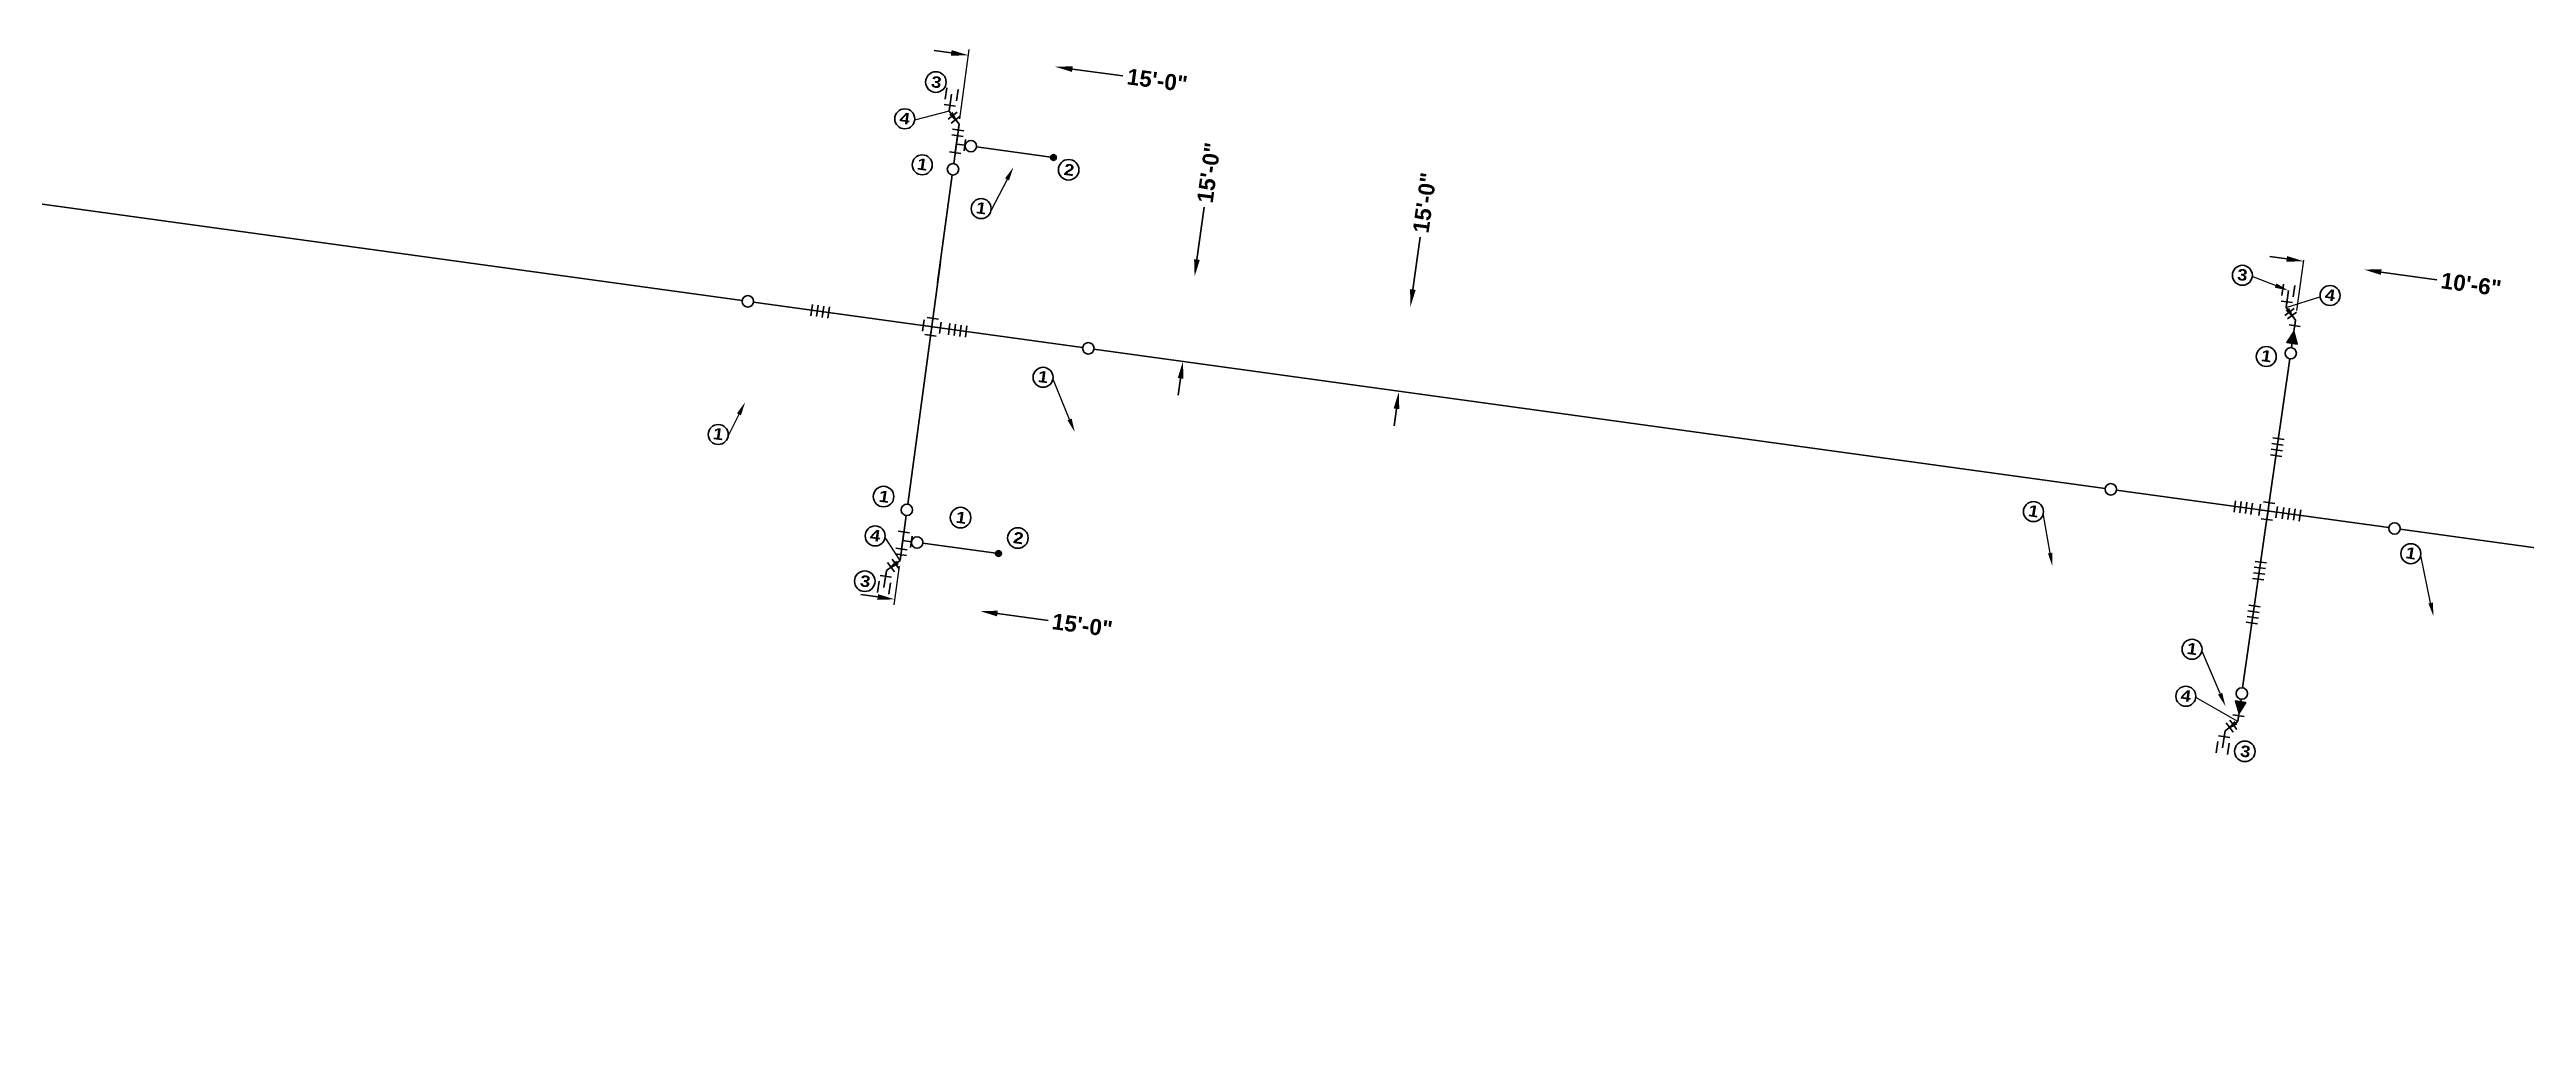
# Model space of a CAD drawing. Header units: feet. Extents: x 0 to 2699894, y 0 to 272402.
# Drawn here: x 2699237.7 to 2699671.2, y 264375.9 to 264547.2 of the extents above; entities that cross this region are included whole.
import ezdxf
from ezdxf import colors
from ezdxf.entities.mleader import LeaderData, LeaderLine
from ezdxf.enums import TextEntityAlignment as Align
from ezdxf.math import Vec2, Vec3

# ---------------------------------------------------------------- set-up
doc = ezdxf.new("R2010")
doc.units = ezdxf.units.FT
doc.header["$MEASUREMENT"] = 0
for name, color, linetype, lineweight in [('C-NOTES-WATER', 255, 'Continuous', 30), ('C-WATR-FITT', 5, 'Continuous', 40), ('C-WATR-PIPE', 5, 'Continuous', 70), ('C-WATR-TEXT', 7, 'Continuous', 40), ('C-WATR-VALV', 5, 'Continuous', 70)]:
    doc.layers.add(name, color=color, linetype=linetype, lineweight=lineweight)
doc.styles.add('PROPOSED PLAN', font='arialbd.ttf', dxfattribs={"height": 2.8})
doc.styles.add('PWD Proposed', font='ariblk.ttf')
doc.styles.add('PWD-Prop', font='ariblk.ttf', dxfattribs={"height": 0.14})
doc.styles.get("Standard").update_dxf_attribs({"font": 'simplex.shx'})
doc.dimstyles.new('PWD Proposed', dxfattribs={"dimtxt": 2.8, "dimasz": 3, "dimexe": 0.18, "dimexo": 0.0625, "dimgap": 1, "dimtad": 0, "dimdec": 0, "dimlfac": 12, "dimzin": 1, "dimdsep": 46, "dimlunit": 4, "dimtxsty": 'PROPOSED PLAN', "dimcen": 0, "dimse1": 1, "dimse2": 1, "dimclrd": 256, "dimclrt": 3, "dimadec": 1, "dimazin": 0, "dimtfac": 1, "dimtdec": 0, "dimtofl": 0, "dimtmove": 0, "dimatfit": 1, "dimfxl": 0.18, "dimfrac": 2, "dimtolj": 1, "dimtzin": 0, "dimlwd": -1, "dimarcsym": 0})

# ---------------------------------------------------------------- blocks, each defined once
blk = doc.blocks.new('*D139')
at = {"layer": 'C-WATR-TEXT', "linetype": 'Continuous', "transparency": 16777216}
for p, q in [((2699476.34, 264505.23), (2699477.61, 264514.42)), ((2699473.47, 264484.37), (2699473.06, 264481.39))]:
    blk.add_line(p, q, dxfattribs=at)
at = {"layer": 'C-WATR-TEXT', "transparency": 16777216}
for points in [[(2699475.85, 264505.3), (2699476.84, 264505.16), (2699475.93, 264502.25)], [(2699472.98, 264484.43), (2699473.97, 264484.3), (2699473.88, 264487.34)]]:
    blk.add_solid(points, dxfattribs=at)
at = {"layer": 'C-WATR-TEXT', "color": 3, "transparency": 16777216, "insert": (2699478.43, 264520.42), "char_height": 2.8, "attachment_point": 5, "rotation": 82.1705, "style": 'PROPOSED PLAN'}
blk.add_mtext('\\A1;15\'-0"', dxfattribs=at)
blk = doc.blocks.new('*D140')
at = {"layer": 'C-WATR-TEXT', "linetype": 'Continuous', "transparency": 16777216}
for p, q in [((2699438.56, 264510.48), (2699439.82, 264519.67)), ((2699435.7, 264489.69), (2699435.29, 264486.72))]:
    blk.add_line(p, q, dxfattribs=at)
at = {"layer": 'C-WATR-TEXT', "transparency": 16777216}
for points in [[(2699438.06, 264510.54), (2699439.05, 264510.41), (2699438.15, 264507.5)], [(2699435.2, 264489.76), (2699436.19, 264489.62), (2699436.11, 264492.66)]]:
    blk.add_solid(points, dxfattribs=at)
at = {"layer": 'C-WATR-TEXT', "color": 3, "transparency": 16777216, "insert": (2699440.65, 264525.67), "char_height": 2.8, "attachment_point": 5, "rotation": 82.1707, "style": 'PROPOSED PLAN'}
blk.add_mtext('\\A1;15\'-0"', dxfattribs=at)
blk = doc.blocks.new('45 BEND')
for p, q in [((35233.1, -19682.51), (35233.1, -19680.51)), ((35232.1, -19682.92), (35230.69, -19681.51))]:
    blk.add_line(p, q)
at = {"flags": 128}
blk.add_lwpolyline([(35231.39, -19682.21), (35232.1, -19681.51), (35233.1, -19681.51)], dxfattribs=at)
blk = doc.blocks.new('SLEEVE')
for p, q in [((35233.13, -19720.95), (35231.13, -19720.95)), ((35233.13, -19722.95), (35231.13, -19722.95))]:
    blk.add_line(p, q)
blk = doc.blocks.new('REDUCER')
at = {"lineweight": 50}
h = blk.add_hatch(color=256, dxfattribs=at)
h.dxf.hatch_style = 1
h.paths.add_polyline_path([(35233.24, -19713.93), (35231.24, -19714.85), (35231.24, -19713.02)])
at = {"lineweight": 50, "flags": 128}
blk.add_lwpolyline([(35233.24, -19713.93), (35231.24, -19714.85), (35231.24, -19713.02)], close=True, dxfattribs=at)
blk = doc.blocks.new('*D134')
at = {"layer": 'C-WATR-TEXT', "linetype": 'Continuous', "transparency": 16777216}
for p, q in [((2699629.28, 264510.6), (2699626.31, 264511.01)), ((2699645.82, 264508.3), (2699655.56, 264506.95))]:
    blk.add_line(p, q, dxfattribs=at)
at = {"layer": 'C-WATR-TEXT', "color": 0, "lineweight": -2, "transparency": 16777216}
blk.add_line((2699631.05, 264501.57), (2699632.27, 264510.36), dxfattribs=at)
at = {"layer": 'C-WATR-TEXT', "transparency": 16777216}
for points in [[(2699629.35, 264511.09), (2699629.21, 264510.1), (2699632.25, 264510.18)], [(2699645.89, 264508.8), (2699645.75, 264507.8), (2699642.85, 264508.71)]]:
    blk.add_solid(points, dxfattribs=at)
at = {"layer": 'C-WATR-TEXT', "color": 3, "transparency": 16777216, "insert": (2699661.56, 264506.12), "char_height": 2.8, "attachment_point": 5, "rotation": 352.096, "style": 'PROPOSED PLAN'}
blk.add_mtext('\\A1;10\'-6"', dxfattribs=at)
blk = doc.blocks.new('CROSS')
for p, q in [((35230.33, -19656.08), (35230.33, -19658.08)), ((35230.33, -19656.08), (35230.33, -19658.08)), ((35230.33, -19657.08), (35233.33, -19657.08)), ((35233.33, -19657.08), (35230.33, -19657.08)), ((35232.83, -19655.58), (35230.83, -19655.58)), ((35230.83, -19658.58), (35232.83, -19658.58)), ((35231.83, -19657.08), (35231.83, -19655.58)), ((35231.83, -19657.08), (35231.83, -19658.58)), ((35233.33, -19656.08), (35233.33, -19658.08)), ((35233.33, -19658.08), (35233.33, -19656.08))]:
    blk.add_line(p, q)
blk = doc.blocks.new('Vertical Bends')
for p, q in [((0, 1), (0, -1)), ((1, 1), (1, -1)), ((2, 1), (2, -1)), ((3, 1), (3, -1))]:
    blk.add_line(p, q)
blk = doc.blocks.new('TEE')
for p, q in [((35230.33, -19664.09), (35230.33, -19666.09)), ((35230.33, -19664.09), (35230.33, -19666.09)), ((35230.33, -19665.09), (35233.33, -19665.09)), ((35230.83, -19666.59), (35232.83, -19666.59)), ((35231.83, -19665.09), (35231.83, -19666.59)), ((35233.33, -19664.09), (35233.33, -19666.09))]:
    blk.add_line(p, q)
blk = doc.blocks.new('HYDRANT')
h = blk.add_hatch(color=256)
h.dxf.hatch_style = 1
h.paths.add_polyline_path([(35225.99, -19641.28, 1), (35224.99, -19641.28, 1)])
blk.add_circle((35225.49, -19641.28), 0.5)
blk = doc.blocks.new('*D135')
at = {"layer": 'C-WATR-TEXT', "color": 0, "lineweight": -2, "transparency": 16777216}
blk.add_line((2699397.05, 264535.09), (2699398.67, 264547.24), dxfattribs=at)
at = {"layer": 'C-WATR-TEXT', "linetype": 'Continuous', "transparency": 16777216}
for p, q in [((2699395.56, 264546.64), (2699392.59, 264547.04)), ((2699416.75, 264543.82), (2699425.61, 264542.64))]:
    blk.add_line(p, q, dxfattribs=at)
at = {"layer": 'C-WATR-TEXT', "transparency": 16777216}
for points in [[(2699395.63, 264547.14), (2699395.5, 264546.15), (2699398.54, 264546.24)], [(2699416.82, 264544.31), (2699416.69, 264543.32), (2699413.78, 264544.21)]]:
    blk.add_solid(points, dxfattribs=at)
at = {"layer": 'C-WATR-TEXT', "color": 3, "transparency": 16777216, "insert": (2699431.61, 264541.84), "char_height": 2.8, "attachment_point": 5, "rotation": 352.4143, "style": 'PROPOSED PLAN'}
blk.add_mtext('\\A1;15\'-0"', dxfattribs=at)
blk = doc.blocks.new('*D159')
at = {"layer": 'C-WATR-TEXT', "color": 0, "lineweight": -2, "transparency": 16777216}
blk.add_line((2699386.46, 264456.83), (2699385.52, 264450.02), dxfattribs=at)
at = {"layer": 'C-WATR-TEXT', "linetype": 'Continuous', "transparency": 16777216}
for p, q in [((2699382.68, 264451.42), (2699379.71, 264451.83)), ((2699403.64, 264448.52), (2699412.49, 264447.3))]:
    blk.add_line(p, q, dxfattribs=at)
at = {"layer": 'C-WATR-TEXT', "transparency": 16777216}
for points in [[(2699382.75, 264451.91), (2699382.62, 264450.92), (2699385.66, 264451.01)], [(2699403.7, 264449.02), (2699403.57, 264448.03), (2699400.66, 264448.93)]]:
    blk.add_solid(points, dxfattribs=at)
at = {"layer": 'C-WATR-TEXT', "color": 3, "transparency": 16777216, "insert": (2699418.49, 264446.47), "char_height": 2.8, "attachment_point": 5, "rotation": 352.1289, "style": 'PROPOSED PLAN'}
blk.add_mtext('\\A1;15\'-0"', dxfattribs=at)
blk = doc.blocks.new('_TagCircle - Imperial')
at = {"color": 0, "linetype": 'ByBlock', "lineweight": 50, "transparency": 16777216}
blk.add_circle((0, 0.87), 1.75, dxfattribs=at)
at = {"color": 0, "transparency": 16777216, "style": 'PWD-Prop'}
blk.add_attdef('TAGNUMBER', text='', height=2, dxfattribs=at).set_placement((0, -0.05), align=Align.CENTER)

msp = doc.modelspace()

# ---------------------------------------------------------------- linework, layer by layer
at = {"layer": 'C-NOTES-WATER', "lineweight": 50}
for centre in [(2699392.863, 264541.543), (2699416.102, 264526.187), (2699383.706, 264468.994), (2699397.188, 264465.315), (2699407.223, 264461.747), (2699380.416, 264454.183), (2699621.959, 264424.403, 125.16)]:
    msp.add_circle(centre, 1.8, dxfattribs=at)
at = {"layer": 'C-WATR-PIPE', "linetype": 'Continuous', "ltscale": 100, "transparency": 33554687, "flags": 128}
for points in [[(2699395.19, 264536.473), (2699395.607, 264539.42)], [(2699395.19, 264536.473), (2699396.93, 264534.161)], [(2699396.92, 264534.099), (2699395.995, 264527.268)], [(2699398.003, 264530.478), (2699396.464, 264530.692)], [(2699413.438, 264528.335), (2699399.984, 264530.203)], [(2699358.965, 264503.299), (2699201.7, 264524.986)], [(2699395.727, 264525.286), (2699393.178, 264506.446)], [(2699393.661, 264510.018), (2699387.928, 264467.654)], [(2699629.169, 264502.09), (2699629.579, 264505.062)], [(2699418.552, 264495.082), (2699360.947, 264503.026)], [(2699630.821, 264499.888), (2699629.169, 264502.09)], [(2699630.821, 264499.888), (2699630.129, 264495.065)], [(2699597.516, 264470.403), (2699420.533, 264494.809)], [(2699629.844, 264493.086), (2699621.574, 264435.526)], [(2699647.172, 264463.555), (2699599.498, 264470.13)], [(2699387.66, 264465.672), (2699386.598, 264457.824)], [(2699387.068, 264461.293), (2699388.583, 264461.088)], [(2699390.565, 264460.82), (2699403.821, 264459.026)], [(2699806.937, 264441.524), (2699649.153, 264463.282)], [(2699384.221, 264456.04), (2699386.598, 264457.824)], [(2699384.221, 264456.04), (2699383.784, 264453.072)], [(2699621.289, 264433.546), (2699620.73, 264429.654)], [(2699618.498, 264427.979), (2699618.062, 264425.011)], [(2699618.498, 264427.979), (2699620.73, 264429.654)]]:
    msp.add_lwpolyline(points, dxfattribs=at)
at = {"layer": 'C-WATR-VALV'}
for centre in [(2699398.993, 264530.341), (2699395.861, 264526.277, -115.716), (2699359.956, 264503.162, -115.716), (2699419.542, 264494.945, -115.716), (2699629.987, 264494.076, -115.716), (2699598.507, 264470.266, -115.716), (2699387.794, 264466.663, -115.716), (2699389.574, 264460.954, -115.716), (2699648.162, 264463.419, -115.716), (2699621.431, 264434.536, -115.716)]:
    msp.add_circle(centre, 1, dxfattribs=at)

# ---------------------------------------------------------------- block references
at = {"layer": 'C-WATR-FITT'}
for name, p, rotation in [('SLEEVE', (2674712.351, 232586.401, -115.716), 81.55329200176874), ('45 BEND', (2674997.952, 232389.352), 81.99303383532397), ('45 BEND', (2723662.392, 296780.865), 262.227533835324), ('SLEEVE', (2675279.557, 232297.378, -115.716), 82.14844202758921), ('Vertical Bends', (2699374.1, 264501.212, -115.716), 172.1484430125612), ('CROSS', (2667284.942, 288928.43, -115.716), 351.8919243303328), ('Vertical Bends', (2699398.169, 264497.893, -115.716), 172.1484430125612), ('Vertical Bends', (2699627.837, 264479.115, -115.716), 261.8919252937743), ('Vertical Bends', (2699623.171, 264466.865, -115.716), 172.1484430125612), ('CROSS', (2667518.829, 288896.177, -115.716), 351.8919243303328), ('Vertical Bends', (2699631.598, 264465.703, -115.716), 172.1484430125612), ('TEE', (2675174.984, 232184.795, -115.716), 82.2933767294443), ('HYDRANT', (2695050.359, 304554.694, -115.716), 305.3402014551556), ('Vertical Bends', (2699624.73, 264457.515, -115.716), 261.8919252937743), ('SLEEVE', (2674700.53, 232500.053, -115.716), 81.55329200176874), ('Vertical Bends', (2699623.629, 264449.828, -115.716), 261.8919252937743), ('SLEEVE', (2674953.854, 232457.289, -115.716), 81.58743454032448)]:
    msp.add_blockref(name, p, dxfattribs=dict(at, rotation=rotation))
for name, p, xscale, rotation in [('TEE', (2684633.571, 302081.385), -0.9999999999999987, 82.29342561843364), ('HYDRANT', (2714529.141, 301919.921), -1, 38.84529489859263), ('45 BEND', (2662733.53, 280853.678, -115.716), -1, 126.9090174840224), ('45 BEND', (2736526.461, 248148.301, -115.716), -1, 306.9090174840224), ('REDUCER', (2714132.748, 226818.821, -115.716), -0.9999999999999982, 261.8229919085539), ('45 BEND', (2684857.383, 302107.515, -115.716), -0.9999999999999987, 81.90901746583748), ('45 BEND', (2713913.436, 226806.349, -115.716), -1, 261.9090174658376), ('45 BEND', (2714147.568, 226778.179, -115.716), -1, 261.9090174658376), ('REDUCER', (2685118.714, 302110.095, -115.716), -1, 81.82299191990157), ('45 BEND', (2685091.66, 302079.454, -115.716), -0.9999999999999987, 81.90901746583748)]:
    msp.add_blockref(name, p, dxfattribs=dict(at, xscale=xscale, rotation=rotation))

# ---------------------------------------------------------------- texts
at = {"layer": 'C-NOTES-WATER', "style": 'PWD Proposed'}
for s, p in [('3', (2699392.957, 264541.543)), ('2', (2699416.196, 264526.187)), ('1', (2699383.801, 264468.994)), ('1', (2699397.283, 264465.315)), ('2', (2699407.317, 264461.747)), ('3', (2699380.51, 264454.183)), ('3', (2699622.054, 264424.403, 125.16))]:
    msp.add_text(s, height=2, rotation=352, dxfattribs=at).set_placement(p, align=Align.MIDDLE_CENTER)

# ---------------------------------------------------------------- dimensions: what is measured, and where the dimension line sits
at = {"layer": 'C-WATR-TEXT'}
for base, p1, p2, angle, text, override, picture, middle, dimtype in [((2699413.779, 264544.215, -115.716), (2699396.92, 264534.099), (2699412.162, 264532.069), 352.4143, '15\'-0"', {"dimexe": 1, "dimexo": 1, "dimse1": 0, "dimse2": 1}, '*D135', (2699431.609, 264541.84, -115.716), 129), ((2699632.25, 264510.184, -115.716), (2699641.38, 264498.116, -115.716), (2699630.779, 264499.587, -115.716), 172.09604, '10\'-6"', {"dimexo": 2, "dimse2": 0}, '*D134', (2699661.56, 264506.115, -115.716), 129), ((2699385.656, 264451.008, -115.716), (2699401.606, 264455.75, -115.716), (2699386.598, 264457.824, -115.716), 172.12887, '15\'-0"', {"dimexe": 1, "dimexo": 1, "dimse2": 0}, '*D159', (2699418.49, 264446.469, -115.716), 161)]:
    dim = msp.add_linear_dim(base=base, p1=p1, p2=p2, angle=angle, text=text, dimstyle='PWD Proposed', override=override, dxfattribs=at)
    dim.commit()
    dim.dimension.update_dxf_attribs({"geometry": picture, "text_midpoint": middle, "dimtype": dimtype})
dim = msp.add_linear_dim(base=(2699436.107, 264492.661, -115.716), p1=(2699438.147, 264507.503, -115.716), p2=(2699436.106, 264492.661, -115.716), angle=262.17065, dimstyle='PWD Proposed', dxfattribs=at)
dim.commit()
dim.dimension.update_dxf_attribs({"geometry": '*D140', "text_midpoint": (2699440.646, 264525.671, -115.716), "dimtype": 129})
dim = msp.add_linear_dim(base=(2699473.882, 264487.337, -115.716), p1=(2699475.933, 264502.255, -115.716), p2=(2699473.882, 264487.337, -115.716), angle=262.17054, text='15\'-0"', dimstyle='PWD Proposed', dxfattribs=at)
dim.commit()
dim.dimension.update_dxf_attribs({"geometry": '*D139', "text_midpoint": (2699478.431, 264520.422, -115.716), "dimtype": 129})

# ---------------------------------------------------------------- leaders
at = {"layer": 'C-NOTES-WATER', "linetype": 'Continuous'}
ml = msp.add_multileader_block('Standard', dxfattribs=at)
ml.set_content('_TagCircle - Imperial', color=256)
ml.set_attribute('TAGNUMBER', '4', width=0)
ml.set_leader_properties()
ml.build(insert=Vec2(0, 0))
ml.multileader.update_dxf_attribs({"text_right_attachment_type": 6, "dogleg_length": 0, "arrow_head_size": 2.4})
ctx = ml.context
ctx.base_point, ctx.char_height, ctx.arrow_head_size, ctx.landing_gap_size, ctx.plane_origin, ctx.plane_x_axis, ctx.plane_y_axis = Vec3(2699385.65, 264534.863, 0), 0.18, 2.4, 0.09, Vec3(2699384.756, 264533.275, 0), Vec3(0.9901874, -0.139746, -0.0000002), Vec3(0.139746, 0.9901874, 0)
ctx.right_attachment = 6
notes = []
notes.append((ctx, [(1, (1, 1, 0), (2699389.15, 264534.863, 0), (-1, 0), 0, [(1, [(2699396.93, 264534.161, 0), (2699395.19, 264536.473, 0)], 0, [])])]))
ctx.block.insert, ctx.block.rotation, ctx.block.extrusion = Vec3(2699387.3, 264534.246, 0), 6.1429804, Vec3(0.0000002, 0, 1)
ml = msp.add_multileader_block('Standard', dxfattribs=at)
ml.set_content('_TagCircle - Imperial', color=256)
ml.set_attribute('TAGNUMBER', '1', width=0)
ml.set_leader_properties()
ml.build(insert=Vec2(0, 0))
ml.multileader.update_dxf_attribs({"text_right_attachment_type": 6, "dogleg_length": 0, "arrow_head_size": 2.4})
ctx = ml.context
ctx.base_point, ctx.char_height, ctx.arrow_head_size, ctx.landing_gap_size, ctx.plane_origin, ctx.plane_x_axis, ctx.plane_y_axis = Vec3(2699388.708, 264526.812, 0.002), 0.18, 2.4, 0.09, Vec3(2699387.813, 264525.228, 0.002), Vec3(0.9900605, -0.1406425, -0.0000002), Vec3(0.1406425, 0.9900605, 0)
ctx.right_attachment = 6
notes.append((ctx, [(0, (0, 0, 0), (0, 0), (1, 0), 1, [])]))
ctx.block.insert, ctx.block.rotation, ctx.block.extrusion = Vec3(2699390.358, 264526.197, 0.002), 6.142075, Vec3(0.0000002, 0, 1)
ml = msp.add_multileader_block('Standard', dxfattribs=at)
ml.set_content('_TagCircle - Imperial', color=256)
ml.set_attribute('TAGNUMBER', '1', width=0)
ml.set_leader_properties()
ml.build(insert=Vec2(0, 0))
ml.multileader.update_dxf_attribs({"text_right_attachment_type": 6, "dogleg_length": 0, "arrow_head_size": 2.4})
ctx = ml.context
ctx.base_point, ctx.char_height, ctx.arrow_head_size, ctx.landing_gap_size, ctx.plane_origin, ctx.plane_x_axis, ctx.plane_y_axis = Vec3(2699399.013, 264519.152, 0), 0.18, 2.4, 0.09, Vec3(2699398.118, 264517.567, 0), Vec3(0.9900605, -0.1406425, -0.0000002), Vec3(0.1406425, 0.9900605, 0)
ctx.right_attachment = 6
notes.append((ctx, [(1, (1, 1, 0), (2699402.513, 264519.152, 0), (-1, 0), 0, [(0, [(2699406.432, 264526.626, 0)], 0, [])])]))
ctx.block.insert, ctx.block.rotation, ctx.block.extrusion = Vec3(2699400.663, 264518.536, 0), 6.142075, Vec3(0.0000002, 0, 1)
ml = msp.add_multileader_block('Standard', dxfattribs=at)
ml.set_content('_TagCircle - Imperial', color=256)
ml.set_attribute('TAGNUMBER', '3', width=0)
ml.set_leader_properties()
ml.build(insert=Vec2(0, 0))
ml.multileader.update_dxf_attribs({"text_right_attachment_type": 6, "dogleg_length": 0, "arrow_head_size": 2.4})
ctx = ml.context
ctx.base_point, ctx.char_height, ctx.arrow_head_size, ctx.landing_gap_size, ctx.plane_origin, ctx.plane_x_axis, ctx.plane_y_axis = Vec3(2699619.756, 264507.508, 0), 0.18, 2.4, 0.09, Vec3(2699618.888, 264505.848, 0), Vec3(0.9923152, -0.1237362, -0.0000001), Vec3(0.1237362, 0.9923152, 0)
ctx.right_attachment = 6
notes.append((ctx, [(1, (1, 1, 0), (2699623.256, 264507.508, 0), (-1, 0), 0, [(0, [(2699629.579, 264505.062, 0)], 0, [])])]))
ctx.block.insert, ctx.block.rotation, ctx.block.extrusion = Vec3(2699621.416, 264506.861, 0), 6.1591312, Vec3(0.0000001, 0, 1)
ml = msp.add_multileader_block('Standard', dxfattribs=at)
ml.set_content('_TagCircle - Imperial', color=256)
ml.set_attribute('TAGNUMBER', '4', width=0)
ml.set_leader_properties()
ml.build(insert=Vec2(0, 0))
ml.multileader.update_dxf_attribs({"text_right_attachment_type": 6, "dogleg_length": 0, "arrow_head_size": 2.4})
ctx = ml.context
ctx.base_point, ctx.char_height, ctx.arrow_head_size, ctx.landing_gap_size, ctx.plane_origin, ctx.plane_x_axis, ctx.plane_y_axis = Vec3(2699635.103, 264503.956, 125.16), 0.18, 2.4, 0.09, Vec3(2699634.217, 264502.347, 125.16), Vec3(0.9908428, -0.1350209, -0.0000002), Vec3(0.1350209, 0.9908428, 0)
ctx.right_attachment = 6
notes.append((ctx, [(0, (1, 1, 0), (2699635.103, 264503.956, 125.16), (0.9908428, -0.1350209, -0.0000002), 0, [(1, [(2699630.835, 264499.87, 125.16), (2699629.169, 264502.09, 125.16)], 0, [])])]))
ctx.block.insert, ctx.block.rotation, ctx.block.extrusion = Vec3(2699636.756, 264503.33, 125.16), 6.1477508, Vec3(0.0000002, 0, 1)
ml = msp.add_multileader_block('Standard', dxfattribs=at)
ml.set_content('_TagCircle - Imperial', color=256)
ml.set_attribute('TAGNUMBER', '1', width=0)
ml.set_leader_properties()
ml.build(insert=Vec2(0, 0))
ml.multileader.update_dxf_attribs({"text_right_attachment_type": 6, "dogleg_length": 0, "arrow_head_size": 2.4})
ctx = ml.context
ctx.base_point, ctx.char_height, ctx.arrow_head_size, ctx.landing_gap_size, ctx.plane_origin, ctx.plane_x_axis, ctx.plane_y_axis = Vec3(2699623.944, 264493.278, 0), 0.18, 2.4, 0.09, Vec3(2699623.057, 264491.67, 0), Vec3(0.9908124, -0.1352434, -0.0000002), Vec3(0.1352434, 0.9908124, 0)
ctx.right_attachment = 6
notes.append((ctx, [(0, (0, 0, 0), (0, 0), (1, 0), 1, [])]))
ctx.block.insert, ctx.block.rotation, ctx.block.extrusion = Vec3(2699625.597, 264492.653, 0), 6.1475262, Vec3(0.0000002, 0, 1)
ml = msp.add_multileader_block('Standard', dxfattribs=at)
ml.set_content('_TagCircle - Imperial', color=256)
ml.set_attribute('TAGNUMBER', '1', width=0)
ml.set_leader_properties()
ml.build(insert=Vec2(0, 0))
ml.multileader.update_dxf_attribs({"text_right_attachment_type": 6, "dogleg_length": 0, "arrow_head_size": 2.4})
ctx = ml.context
ctx.base_point, ctx.char_height, ctx.arrow_head_size, ctx.landing_gap_size, ctx.plane_origin, ctx.plane_x_axis, ctx.plane_y_axis = Vec3(2699409.856, 264489.636, 0), 0.18, 2.4, 0.09, Vec3(2699408.975, 264488.013, 0), Vec3(0.9912682, -0.1318612, -0.0000002), Vec3(0.1318612, 0.9912682, 0)
ctx.right_attachment = 6
notes.append((ctx, [(1, (1, 1, 0), (2699413.356, 264489.636, 0), (-1, 0), 0, [(0, [(2699417.172, 264480.283, 0)], 0, [])])]))
ctx.block.insert, ctx.block.rotation, ctx.block.extrusion = Vec3(2699411.511, 264489.004, 0), 6.150939, Vec3(0.0000002, 0, 1)
ml = msp.add_multileader_block('Standard', dxfattribs=at)
ml.set_content('_TagCircle - Imperial', color=256)
ml.set_attribute('TAGNUMBER', '1', width=0)
ml.set_leader_properties()
ml.build(insert=Vec2(0, 0))
ml.multileader.update_dxf_attribs({"text_right_attachment_type": 6, "dogleg_length": 0, "arrow_head_size": 2.4})
ctx = ml.context
ctx.base_point, ctx.char_height, ctx.arrow_head_size, ctx.landing_gap_size, ctx.plane_origin, ctx.plane_x_axis, ctx.plane_y_axis = Vec3(2699353.005, 264479.636, 115.716), 0.18, 2.4, 0.09, Vec3(2699352.124, 264478.013, 115.716), Vec3(0.9912682, -0.1318612, -0.0000002), Vec3(0.1318612, 0.9912682, 0)
ctx.right_attachment = 6
notes.append((ctx, [(1, (1, 1, 0), (2699356.505, 264479.636, 115.716), (-1, 0), 0, [(0, [(2699359.483, 264485.526, 115.716)], 0, [])])]))
ctx.block.insert, ctx.block.rotation, ctx.block.extrusion = Vec3(2699354.66, 264479.004, 115.716), 6.150939, Vec3(0.0000002, 0, 1)
ml = msp.add_multileader_block('Standard', dxfattribs=at)
ml.set_content('_TagCircle - Imperial', color=256)
ml.set_attribute('TAGNUMBER', '1', width=0)
ml.set_leader_properties()
ml.build(insert=Vec2(0, 0))
ml.multileader.update_dxf_attribs({"text_right_attachment_type": 6, "dogleg_length": 0, "arrow_head_size": 2.4})
ctx = ml.context
ctx.base_point, ctx.char_height, ctx.arrow_head_size, ctx.landing_gap_size, ctx.plane_origin, ctx.plane_x_axis, ctx.plane_y_axis = Vec3(2699583.182, 264466.074, 0), 0.18, 2.4, 0.09, Vec3(2699582.246, 264464.608, 0), Vec3(0.9859298, -0.1671598, -0.0000012), Vec3(0.1671598, 0.9859298, -0.0000231)
ctx.right_attachment = 6
notes.append((ctx, [(1, (1, 1, 0), (2699586.682, 264466.074, 0), (-1, 0), 0, [(0, [(2699588.294, 264456.74, 0)], 0, [])])]))
ctx.block.insert, ctx.block.rotation, ctx.block.extrusion = Vec3(2699584.816, 264465.509, 0), 6.1152371, Vec3(0.0000051, 0.0000226, 1)
ml = msp.add_multileader_block('Standard', dxfattribs=at)
ml.set_content('_TagCircle - Imperial', color=256)
ml.set_attribute('TAGNUMBER', '4', width=0)
ml.set_leader_properties()
ml.build(insert=Vec2(0, 0))
ml.multileader.update_dxf_attribs({"text_right_attachment_type": 6, "dogleg_length": 0, "arrow_head_size": 2.4})
ctx = ml.context
ctx.base_point, ctx.char_height, ctx.arrow_head_size, ctx.landing_gap_size, ctx.plane_origin, ctx.plane_x_axis, ctx.plane_y_axis = Vec3(2699380.47, 264461.862, 0), 0.18, 2.4, 0.09, Vec3(2699379.576, 264460.274, 0), Vec3(0.9901874, -0.139746, -0.0000002), Vec3(0.139746, 0.9901874, 0)
ctx.right_attachment = 6
notes.append((ctx, [(1, (1, 1, 0), (2699383.97, 264461.862, 0), (-1, 0), 0, [(1, [(2699384.221, 264456.04, 0), (2699386.599, 264457.827, 0)], 0, [])])]))
ctx.block.insert, ctx.block.rotation, ctx.block.extrusion = Vec3(2699382.12, 264461.245, 0), 6.1429804, Vec3(0.0000002, 0, 1)
ml = msp.add_multileader_block('Standard', dxfattribs=at)
ml.set_content('_TagCircle - Imperial', color=256)
ml.set_attribute('TAGNUMBER', '1', width=0)
ml.set_leader_properties()
ml.build(insert=Vec2(0, 0))
ml.multileader.update_dxf_attribs({"text_right_attachment_type": 6, "dogleg_length": 0, "arrow_head_size": 2.4})
ctx = ml.context
ctx.base_point, ctx.char_height, ctx.arrow_head_size, ctx.landing_gap_size, ctx.plane_origin, ctx.plane_x_axis, ctx.plane_y_axis = Vec3(2699649.232, 264458.712, 0), 0.18, 2.4, 0.09, Vec3(2699648.296, 264457.246, 0), Vec3(0.9859298, -0.1671598, -0.0000012), Vec3(0.1671598, 0.9859298, -0.0000231)
ctx.right_attachment = 6
notes.append((ctx, [(1, (1, 1, 0), (2699652.732, 264458.712, 0), (-1, 0), 0, [(0, [(2699654.972, 264448.03, 0)], 0, [])])]))
ctx.block.insert, ctx.block.rotation, ctx.block.extrusion = Vec3(2699650.866, 264458.146, 0), 6.1152371, Vec3(0.0000051, 0.0000226, 1)
ml = msp.add_multileader_block('Standard', dxfattribs=at)
ml.set_content('_TagCircle - Imperial', color=256)
ml.set_attribute('TAGNUMBER', '1', width=0)
ml.set_leader_properties()
ml.build(insert=Vec2(0, 0))
ml.multileader.update_dxf_attribs({"text_right_attachment_type": 6, "dogleg_length": 0, "arrow_head_size": 2.4})
ctx = ml.context
ctx.base_point, ctx.char_height, ctx.arrow_head_size, ctx.landing_gap_size, ctx.plane_origin, ctx.plane_x_axis, ctx.plane_y_axis = Vec3(2699610.942, 264442.037, -131.516), 0.18, 2.4, 0.09, Vec3(2699610.054, 264440.433, -131.516), Vec3(0.9906629, -0.1363341, -0.0000002), Vec3(0.1363341, 0.9906629, 0)
ctx.right_attachment = 6
notes.append((ctx, [(1, (1, 1, 0), (2699614.442, 264442.037, -131.516), (-1, 0), 0, [(0, [(2699618.563, 264432.3, -131.516)], 0, [])])]))
ctx.block.insert, ctx.block.rotation, ctx.block.extrusion = Vec3(2699612.595, 264441.413, -131.516), 6.1464253, Vec3(0.0000002, 0, 1)
ml = msp.add_multileader_block('Standard', dxfattribs=at)
ml.set_content('_TagCircle - Imperial', color=256)
ml.set_attribute('TAGNUMBER', '4', width=0)
ml.set_leader_properties()
ml.build(insert=Vec2(0, 0))
ml.multileader.update_dxf_attribs({"text_right_attachment_type": 6, "dogleg_length": 0, "arrow_head_size": 2.4})
ctx = ml.context
ctx.base_point, ctx.char_height, ctx.arrow_head_size, ctx.landing_gap_size, ctx.plane_origin, ctx.plane_x_axis, ctx.plane_y_axis = Vec3(2699609.863, 264433.822, 0), 0.18, 2.4, 0.09, Vec3(2699608.981, 264432.202, 0), Vec3(0.9911669, -0.1326204, -0.0000002), Vec3(0.1326204, 0.9911669, 0)
ctx.right_attachment = 6
notes.append((ctx, [(1, (1, 1, 0), (2699613.363, 264433.822, 0), (-1, 0), 0, [(1, [(2699618.5, 264427.981, 0), (2699620.73, 264429.654, 0)], 0, [])])]))
ctx.block.insert, ctx.block.rotation, ctx.block.extrusion = Vec3(2699611.518, 264433.191, 0), 6.1501731, Vec3(0.0000002, 0, 1)
ml = msp.add_multileader_block('Standard', dxfattribs=at)
ml.set_content('_TagCircle - Imperial', color=256)
ml.set_attribute('TAGNUMBER', '2', width=0)
ml.set_leader_properties()
ml.build(insert=Vec2(0, 0))
ml.multileader.update_dxf_attribs({"text_right_attachment_type": 6, "dogleg_length": 0, "arrow_head_size": 2.4})
ctx = ml.context
ctx.base_point, ctx.char_height, ctx.arrow_head_size, ctx.landing_gap_size, ctx.plane_origin, ctx.plane_x_axis, ctx.plane_y_axis = Vec3(2699804.599, 264417.17, 0), 0.18, 2.4, 0.09, Vec3(2699803.7, 264415.08, 0), Vec3(0.9920419, -0.1259081, -0.0000002), Vec3(0.1259081, 0.9920419, 0)
ctx.right_attachment = 6
notes.append((ctx, [(0, (0, 0, 0), (0, 0), (1, 0), 1, [])]))
ctx.block.insert, ctx.block.rotation, ctx.block.extrusion = Vec3(2699806.23, 264416.087, 0), 6.1569421, Vec3(0.0000001, 0, 1)
for ctx, leaders in notes:
    for number, flags, end, landing, length, lines in leaders:
        leader = LeaderData()
        leader.index, (leader.has_last_leader_line, leader.has_dogleg_vector, leader.attachment_direction) = number, flags
        leader.last_leader_point, leader.dogleg_vector, leader.dogleg_length = Vec3(end), Vec3(landing), length
        for number, points, colour, breaks in lines:
            line = LeaderLine()
            line.index, line.vertices, line.color, line.breaks = number, Vec3.list(points), colors.encode_raw_color(colour), breaks
            leader.lines.append(line)
        ctx.leaders.append(leader)

doc.saveas('drawing.dxf')
